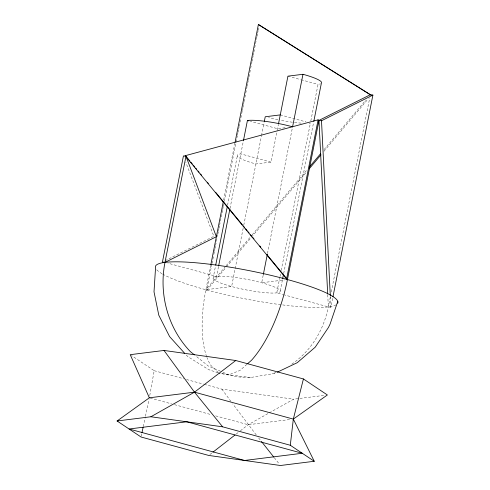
<?xml version="1.0" encoding="UTF-8"?>
<svg xmlns="http://www.w3.org/2000/svg" width="490" height="490" viewBox="0 0 490 490"><rect width="100%" height="100%" fill="white"/><g stroke="black" fill="none" stroke-linecap="round" stroke-linejoin="round"><path stroke-width="0.37" stroke-dasharray="2.45 1.84" d="M149.75 395.54L154.185 370.697L131.492 355.52M206.67 356.738A93.026 38.563 -74.8 0 1 205.874 289.737L210.608 265.825M223.648 199.951L234.937 142.964M225.571 266.382L205.874 289.737L206.725 290.307L211.9 264.153M212.048 263.406L213.677 255.192M213.824 254.445L214.271 252.203M214.418 251.456L214.859 249.214M215.006 248.467L215.453 246.225M215.6 245.478L217.076 238.005M217.376 236.511L217.67 235.01M217.823 234.257L218.264 232.009M218.418 231.262L218.859 229.008M219.012 228.26L219.453 226.013M219.6 225.259L222.57 210.265M222.717 209.518L223.164 207.264M223.311 206.517L223.758 204.269M224.353 201.268L235.935 142.786M236.082 142.033L237.27 136.036M237.417 135.289L237.864 133.035M238.011 132.288L238.459 130.04M238.606 129.287L239.053 127.039M239.2 126.291L242.17 111.291M242.317 110.544L242.764 108.296M242.911 107.543L243.359 105.295M243.506 104.548L243.953 102.294M244.1 101.546L247.07 86.552M247.217 85.799L247.664 83.551M247.811 82.804L248.259 80.55M248.406 79.803L248.846 77.555M249 76.801L251.964 61.807M252.117 61.06L252.558 58.806M252.711 58.059L253.152 55.811M253.306 55.058L253.746 52.81M253.9 52.063L256.864 37.062M257.017 36.315L257.458 34.067M257.611 33.314L258.052 31.066M258.199 30.319L258.647 28.071M213.064 278.473L215.576 265.77M227.562 205.249L237.325 155.936M218.473 266.725L216.549 276.434L167.929 263.185M230.012 208.44L243.457 140.532M243.163 228.242L231.623 286.521L205.874 289.737M243.757 225.253L261.378 136.251M261.525 135.503L264.049 122.763M270.921 162.104L240.811 153.897A34.294 5.249 11.2 0 0 255.884 163.979L270.921 162.104L277.101 130.91M277.248 130.169L278.4 124.325M263.179 275.264L261.697 282.767L284.414 279.925M267.485 253.52L292.579 126.806M279.882 277.144L276.77 292.849L282.663 294.453M280.029 276.397L280.476 274.155M281.211 270.413L310.384 123.094A34.294 5.249 11.2 0 1 309.178 123.217M310.825 120.865L318.053 84.372A34.294 5.249 11.2 0 0 320.411 83.845M280.256 290.809L282.485 279.563M283.673 273.561L313.514 122.831M291.789 364.15A93.026 83.453 82.9 0 0 328.337 306.899L330.419 296.401M331.307 291.905L369.76 97.712M283.404 294.655L328.337 306.899L330.885 307.255L332.814 297.51M141.212 436.265L141.837 433.307M143.245 426.649L145.279 417.033M145.438 416.292L149.034 399.283M226.061 265.794L251.67 235.433M252.166 234.851L306.826 170.036M324.062 149.597L365.92 99.966M206.725 290.307L225.927 267.534M226.423 266.946L251.045 237.754M251.535 237.172L306.691 171.77M323.927 151.337L368.247 98.784M246.923 364.309L239.965 370.434L228.806 374.826L218.852 373.068L236.897 376.755L247.101 377.655L250.549 377.508L272.036 373.87L275.919 372.829M209.916 454.512L212.305 452.656M236.223 434.042L238.018 432.646M240.406 430.784L248.179 424.732L268.581 413.26M269.237 412.886L293.59 399.191L324.441 395.338M165.136 260.674L213.83 236.333L185.863 162.337M285.058 127.743L277.542 128.686L250.366 121.275M289.559 419.563L248.179 424.732L214.988 415.692M250.549 377.508L228.806 374.826L221.272 371.585M204.195 384.325L221.847 389.134L293.59 399.191M287.936 76.164L300.425 79.57M301.16 79.772L318.053 84.372M280.274 114.893L305.974 121.894M154.185 370.697L183.603 378.715M186.543 379.517L203.46 384.123M150.087 398.002L171.476 403.834M174.422 404.636L210.565 414.485M218.124 372.847L209.702 370.011L207.001 368.609L187.897 356.671L186.084 354.834M220.592 371.291L208.268 365.987L195.571 355.795M218.338 372.565L210.804 365.289A93.026 38.563 -74.8 0 1 206.945 357.48M256.252 434.924L232.744 403.864M258.622 437.925L260.999 440.92M274.29 457.709L279.508 464.3M221.847 389.134L230.931 401.414M330.346 296.554L330.885 307.255M327.724 294.674L328.337 306.899M336.109 304.823A93.026 14.235 11.2 0 1 255.89 300.854A93.026 14.235 11.2 0 1 162.704 274.124M162.129 273.788A93.026 14.235 11.2 0 1 156.353 269.329M276.286 372.351A93.026 83.453 82.9 0 1 272.036 373.87M301.203 123.119A34.294 5.249 11.2 0 1 293.173 122.322M292.432 122.224A34.294 5.249 11.2 0 1 280.85 120.35M277.904 119.768A34.294 5.249 11.2 0 1 268.6 117.649M224.34 284.335A34.294 5.249 11.2 0 0 279.637 292.083A34.294 5.249 11.2 0 0 235.996 277.512A34.294 5.249 11.2 0 0 224.34 284.335"/><path stroke-width="0.73" d="M314.249 461.28L290.294 445.257L293.32 419.097L303.42 378.948L235.757 360.511L164.015 350.454L130.23 354.674L149.346 397.8L194.487 392.165L293.32 419.097L314.249 461.28L280.458 465.5L208.722 455.443L141.053 437.007L117.098 420.984L149.346 397.8M332.961 296.762L372.902 95.066L321.501 120.761L318.959 120.405L318.108 119.836L185.134 155.722L185.986 156.292L164.977 262.383A93.026 83.453 82.9 0 0 190.353 351.612L194.414 354.864M210.755 265.078L223.354 201.451M235.084 142.216L258.389 24.5L370.354 94.711L372.902 95.066M215.729 265.023L227.268 206.743M218.62 265.978L229.865 209.187M243.457 140.532L247.425 120.479A34.294 5.249 11.2 0 1 292.579 126.806L302.973 74.29A34.294 5.249 11.2 0 1 321.532 82.332L313.814 121.33M264.343 121.263L265.237 116.767L280.274 114.893M278.547 123.603L287.936 76.164L302.973 74.29M263.326 274.516L267.338 254.273M282.632 278.81L283.52 274.314M247.456 363.837L251.591 360.193A93.026 38.563 -74.8 0 0 287.446 279.545L286.595 278.982L318.108 119.836M370.354 94.711L318.959 120.405L287.446 279.545L267.056 254.775M141.996 432.566L143.086 427.39M337.788 301.368L330.064 324.141L328.441 327.479L315.199 347.208L297.283 362.68L277.297 372.173M309.288 167.114L320.613 153.689M309.153 168.854L320.974 154.84M212.905 452.19L235.029 434.973M235.757 360.511L194.487 392.165L150.889 416.763L117.098 420.984M293.32 419.097L327.375 394.971L303.42 378.948M185.986 156.292L183.438 155.93L162.435 262.028L164.977 262.383L216.378 236.688L185.986 156.292L189.869 161.008M150.889 416.763L222.625 426.821L290.294 445.257M247.425 120.479L248.896 120.877M371.206 95.281L258.389 24.5M184.626 353.266L169.595 336.581L158.809 315.241L154.013 291.826L155.532 267.914A93.026 14.235 11.2 0 1 247.113 270.229A93.026 14.235 11.2 0 1 337.726 303.255M190.843 162.184L192.3 163.954M193.268 165.136L194.726 166.906M195.694 168.082L196.668 169.264M198.125 171.035L199.093 172.211M200.551 173.981L201.519 175.163M207.35 182.237L208.317 183.419M215.6 192.264L242.299 224.702M243.273 225.878L244.724 227.648M245.698 228.83L247.156 230.6M248.124 231.776L249.098 232.958M250.549 234.728L251.523 235.904M252.981 237.675L253.949 238.857M259.774 245.931L260.747 247.113M185.134 155.722L286.595 278.982M222.625 426.821L194.487 392.165L164.015 350.454M261.47 441.521L273.812 457.109M321.501 120.761L330.309 295.795M318.959 120.405L327.688 293.908M186.757 421.792L129.078 428.995L244.59 460.471L302.269 453.268L186.757 421.792"/></g></svg>
